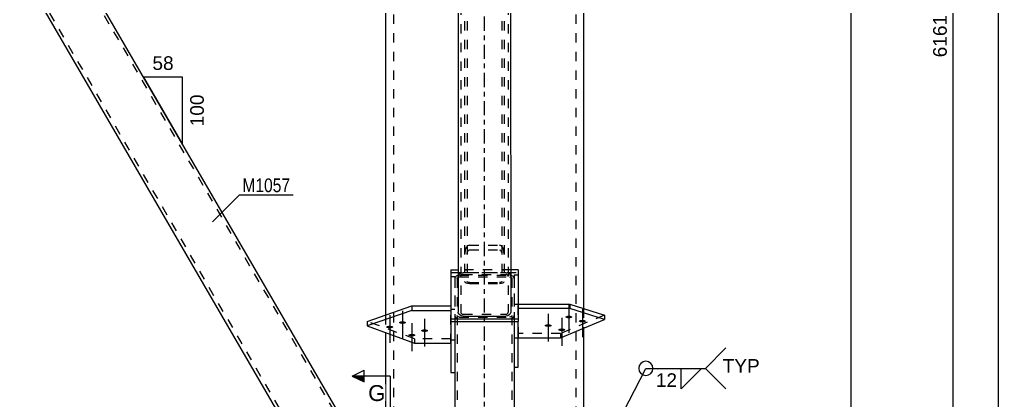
# Model space of a CAD drawing. Header units: millimetres. Extents: x -282 to 907, y -340 to 501.
# Drawn here: x -97.7 to 108, y 100.5 to 180.5 of the extents above; entities that cross this region are included whole.
import ezdxf

# ---------------------------------------------------------------- set-up
doc = ezdxf.new("R2010")
doc.units = ezdxf.units.MM
doc.linetypes.add('DXK_LINE_DOT2', pattern=[3.9198, 1.9599, -1.9599])
doc.linetypes.add('DXK_LINE_DOT3', pattern=[5.9187, 2.979, -0.9799, 0.9799, -0.9799])
doc.styles.add('Arial', font='ARIAL.TTF', dxfattribs={"height": 0.2})
doc.styles.add('Arial Narrow', font='ARIALN.TTF', dxfattribs={"height": 0.2})

# ---------------------------------------------------------------- blocks, each defined once
blk = doc.blocks.new('Part-284934793-47444 - 47433')
at = {"color": 7, "linetype": 'DXK_LINE_DOT2'}
for p, q in [((-19.17, 353.99), (-19.17, 30.17)), ((19.17, 353.99), (19.17, 30.17)), ((20.83, 119.79), (20.83, 115.66)), ((-20.83, 118.39), (-20.83, 114.74))]:
    blk.add_line(p, q, dxfattribs=at)
at = {"color": 7, "linetype": 'DXK_LINE_DOT3'}
blk.add_line((0, 30.17), (0, 353.99), dxfattribs=at)
at = {"color": 2, "linetype": 'Continuous'}
for p, q in [((-20.83, 345.42), (-20.83, 118.39)), ((20.83, 345.61), (20.83, 119.79)), ((20.83, 115.66), (20.83, 70.34)), ((-20.83, 114.74), (-20.83, 71.64))]:
    blk.add_line(p, q, dxfattribs=at)
blk = doc.blocks.new('Part-284934793-47438 - 47433')
at = {"color": 7, "linetype": 'DXK_LINE_DOT2'}
for p, q in [((-4.18, 340.87), (-4.18, 125.44)), ((-3.68, 340.87), (-3.68, 125.44)), ((3.65, 340.87), (3.65, 125.44)), ((4.15, 340.87), (4.15, 125.44)), ((-4.1, 131.9), (-4.18, 131.17)), ((-3.18, 133.08), (-3.56, 132.94)), ((-3.37, 132.05), (-3.18, 132.13)), ((-3.18, 133.08), (3.15, 133.08)), ((-3.18, 132.13), (3.15, 132.13)), ((3.53, 132.94), (3.15, 133.08)), ((3.15, 132.13), (3.34, 132.05)), ((4.15, 131.17), (4.08, 131.9)), ((-3.68, 131.17), (-3.64, 131.54)), ((3.61, 131.54), (3.65, 131.17)), ((-4.18, 127.9), (-3.68, 127.9)), ((3.65, 127.9), (4.15, 127.9)), ((-4.18, 127.39), (-3.68, 127.39)), ((-4.18, 127.37), (-3.68, 127.37)), ((-4.18, 126.8), (-3.68, 126.8)), ((3.65, 127.39), (4.15, 127.39)), ((3.65, 127.37), (4.15, 127.37)), ((3.65, 126.8), (4.15, 126.8)), ((-4.18, 125.44), (-4.1, 125.3)), ((-4.1, 125.3), (-3.89, 125.18)), ((-3.89, 125.18), (-3.56, 125.1)), ((-3.64, 125.37), (-3.68, 125.44)), ((-3.53, 125.31), (-3.64, 125.37)), ((-3.56, 125.1), (-3.18, 125.07)), ((-3.37, 125.27), (-3.53, 125.31)), ((-3.18, 125.26), (-3.37, 125.27)), ((-3.18, 125.26), (3.15, 125.26)), ((-3.18, 125.07), (3.15, 125.07)), ((3.34, 125.27), (3.15, 125.26)), ((3.15, 125.07), (3.53, 125.1)), ((3.51, 125.31), (3.34, 125.27)), ((3.61, 125.37), (3.51, 125.31)), ((3.53, 125.1), (3.86, 125.18)), ((3.65, 125.44), (3.61, 125.37)), ((3.86, 125.18), (4.08, 125.3)), ((4.08, 125.3), (4.15, 125.44))]:
    blk.add_line(p, q, dxfattribs=at)
for centre, radius, start, end in [((-2.31, 131.62), 1.82, 133.6406, 171.1953), ((-2.75, 131.4), 0.908, 133.6406, 171.1953), ((2.72, 131.4), 0.908, 8.8057, 46.3604), ((2.28, 131.62), 1.82, 8.8057, 46.3604)]:
    blk.add_arc(centre, radius, start, end, dxfattribs=at)
blk = doc.blocks.new('Part-284934793-47464 - 47433')
at = {"color": 2, "linetype": 'Continuous'}
for p, q in [((-7.1, 127.9), (-7.1, 117.09)), ((-7.1, 127.9), (-5.51, 127.9)), ((7.07, 127.9), (5.49, 127.9)), ((7.07, 127.9), (7.07, 117.09)), ((-7.1, 117.6), (7.07, 117.6)), ((-7.1, 117.09), (7.07, 117.09))]:
    blk.add_line(p, q, dxfattribs=at)
at = {"color": 7, "linetype": 'DXK_LINE_DOT2'}
for p, q in [((5.49, 127.9), (-5.51, 127.9)), ((-7.1, 127.39), (7.07, 127.39))]:
    blk.add_line(p, q, dxfattribs=at)
blk = doc.blocks.new('Part-284934793-47519 - 47433')
at = {"color": 7, "linetype": 'DXK_LINE_DOT2'}
for p, q in [((-6.26, 126.48), (-7.1, 126.48)), ((-7.1, 126.48), (-7.1, 117.09)), ((-6.26, 126.48), (-6.26, 115)), ((-6.26, 119.6), (-7.1, 119.6))]:
    blk.add_line(p, q, dxfattribs=at)
at = {"color": 2, "linetype": 'Continuous'}
for p, q in [((-7.1, 117.09), (-7.1, 106.37)), ((-7.1, 113.25), (-6.26, 113.25)), ((-6.26, 115), (-6.26, 106.37)), ((-7.1, 106.37), (-6.26, 106.37))]:
    blk.add_line(p, q, dxfattribs=at)
blk = doc.blocks.new('Part-284934793-47523 - 47433')
at = {"color": 7, "linetype": 'DXK_LINE_DOT2'}
for p, q in [((6.24, 126.86), (6.24, 115.34)), ((6.24, 126.86), (7.07, 126.86)), ((7.07, 126.86), (7.07, 117.09)), ((6.24, 120.72), (7.07, 120.72))]:
    blk.add_line(p, q, dxfattribs=at)
at = {"color": 2, "linetype": 'Continuous'}
for p, q in [((6.24, 115.34), (6.24, 107.49)), ((7.07, 107.49), (7.07, 117.09)), ((6.24, 113.63), (7.07, 113.63)), ((6.24, 107.49), (7.07, 107.49))]:
    blk.add_line(p, q, dxfattribs=at)
blk = doc.blocks.new('Part-284934793-47539 - 47433')
at = {"color": 2, "linetype": 'Continuous'}
for p, q in [((-5.52, 402.93), (-5.51, 119.03)), ((5.48, 402.93), (5.49, 119.03)), ((-5.44, 118.71), (-5.51, 119.03)), ((-5.22, 118.44), (-5.44, 118.71)), ((-4.9, 118.26), (-5.22, 118.44)), ((-4.51, 118.19), (-4.9, 118.26)), ((-4.51, 118.19), (4.49, 118.19)), ((4.87, 118.26), (4.49, 118.19)), ((5.19, 118.44), (4.87, 118.26)), ((5.41, 118.71), (5.19, 118.44)), ((5.49, 119.03), (5.41, 118.71))]:
    blk.add_line(p, q, dxfattribs=at)
at = {"color": 7, "linetype": 'DXK_LINE_DOT2'}
for p, q in [((-5.02, 402.93), (-5.01, 119.03)), ((4.98, 402.93), (4.99, 119.03)), ((-5.51, 126.54), (-5.44, 126.85)), ((-5.44, 126.85), (-5.22, 127.13)), ((-5.22, 127.13), (-4.9, 127.31)), ((-4.98, 126.7), (-5.01, 126.54)), ((-4.87, 126.83), (-4.98, 126.7)), ((-4.9, 127.31), (-4.51, 127.37)), ((-4.71, 126.92), (-4.87, 126.83)), ((-4.51, 126.95), (-4.71, 126.92)), ((-4.51, 127.37), (4.49, 127.37)), ((-4.51, 126.95), (4.49, 126.95)), ((4.49, 127.37), (4.87, 127.31)), ((4.68, 126.92), (4.49, 126.95)), ((4.84, 126.83), (4.68, 126.92)), ((4.95, 126.7), (4.84, 126.83)), ((4.87, 127.31), (5.19, 127.13)), ((4.99, 126.54), (4.95, 126.7)), ((5.19, 127.13), (5.41, 126.85)), ((5.41, 126.85), (5.49, 126.54)), ((-5.01, 119.03), (-4.98, 118.87)), ((-4.98, 118.87), (-4.87, 118.73)), ((-4.87, 118.73), (-4.71, 118.64)), ((-4.71, 118.64), (-4.51, 118.61)), ((-4.51, 118.61), (4.49, 118.61)), ((4.49, 118.61), (4.68, 118.64)), ((4.68, 118.64), (4.84, 118.73)), ((4.84, 118.73), (4.95, 118.87)), ((4.95, 118.87), (4.99, 119.03))]:
    blk.add_line(p, q, dxfattribs=at)
blk = doc.blocks.new('Part-284934793-47540 - 47433')
at = {"color": 7, "linetype": 'DXK_LINE_DOT2'}
for p, q in [((-6.19, 126.35), (-6.26, 126.07)), ((-6.26, 126.07), (-6.26, 117.09)), ((-5.97, 126.58), (-6.19, 126.35)), ((-5.65, 126.74), (-5.97, 126.58)), ((-5.76, 126.07), (-5.73, 126.21)), ((-5.76, 126.07), (-5.76, 62.94)), ((-5.73, 126.21), (-5.62, 126.32)), ((-5.26, 126.8), (-5.65, 126.74)), ((-5.62, 126.32), (-5.46, 126.4)), ((-5.46, 126.4), (-5.26, 126.43)), ((-5.26, 126.8), (5.24, 126.8)), ((-5.26, 126.43), (5.24, 126.43)), ((5.62, 126.74), (5.24, 126.8)), ((5.24, 126.43), (5.43, 126.4)), ((5.43, 126.4), (5.59, 126.32)), ((5.59, 126.32), (5.7, 126.21)), ((5.94, 126.58), (5.62, 126.74)), ((5.7, 126.21), (5.74, 126.07)), ((5.74, 126.07), (5.74, 62.94)), ((6.16, 126.35), (5.94, 126.58)), ((6.24, 126.07), (6.16, 126.35)), ((6.24, 126.07), (6.24, 117.09)), ((-6.26, 118.36), (-6.19, 118.08)), ((-6.19, 118.08), (-5.97, 117.84)), ((-5.97, 117.84), (-5.65, 117.68)), ((-5.73, 118.22), (-5.76, 118.36)), ((-5.62, 118.1), (-5.73, 118.22)), ((-5.65, 117.68), (-5.26, 117.62)), ((-5.46, 118.02), (-5.62, 118.1)), ((-5.26, 117.99), (-5.46, 118.02)), ((-5.26, 117.99), (5.24, 117.99)), ((-5.26, 117.62), (5.24, 117.62)), ((5.43, 118.02), (5.24, 117.99)), ((5.24, 117.62), (5.62, 117.68)), ((5.59, 118.1), (5.43, 118.02)), ((5.7, 118.22), (5.59, 118.1)), ((5.62, 117.68), (5.94, 117.84)), ((5.74, 118.36), (5.7, 118.22)), ((5.94, 117.84), (6.16, 118.08)), ((6.16, 118.08), (6.24, 118.36)), ((6.24, 115.34), (6.24, 107.49)), ((-6.26, 115), (-6.26, 106.37)), ((-6.26, 74.19), (-6.19, 74.6)), ((-5.73, 74.39), (-5.76, 74.19)), ((-5.62, 74.57), (-5.73, 74.39)), ((-5.65, 75.18), (-5.26, 75.26)), ((-5.46, 74.68), (-5.62, 74.57)), ((-5.26, 74.72), (-5.46, 74.68)), ((-5.26, 75.26), (5.24, 75.26)), ((-5.26, 74.72), (5.24, 74.72)), ((5.24, 75.26), (5.62, 75.18)), ((5.43, 74.68), (5.24, 74.72)), ((5.59, 74.57), (5.43, 74.68)), ((5.7, 74.39), (5.59, 74.57)), ((5.74, 74.19), (5.7, 74.39)), ((6.16, 74.6), (6.24, 74.19)), ((-5.76, 62.94), (-5.73, 62.74)), ((-5.73, 62.74), (-5.62, 62.57)), ((-5.62, 62.57), (-5.46, 62.45)), ((-5.46, 62.45), (-5.26, 62.41)), ((-5.26, 62.41), (5.24, 62.41)), ((5.24, 62.41), (5.43, 62.45)), ((5.43, 62.45), (5.59, 62.57)), ((5.59, 62.57), (5.7, 62.74)), ((5.7, 62.74), (5.74, 62.94))]:
    blk.add_line(p, q, dxfattribs=at)
at = {"color": 2, "linetype": 'Continuous'}
for p, q in [((-6.26, 117.09), (-6.26, 115)), ((6.24, 117.09), (6.24, 115.34)), ((6.24, 107.49), (6.24, 62.94)), ((-6.26, 106.37), (-6.26, 62.94)), ((-6.19, 62.53), (-6.26, 62.94)), ((-5.26, 61.87), (-5.65, 61.95)), ((-5.26, 61.87), (5.24, 61.87)), ((5.62, 61.95), (5.24, 61.87)), ((6.24, 62.94), (6.16, 62.53))]:
    blk.add_line(p, q, dxfattribs=at)
at = {"color": 7, "linetype": 'DXK_LINE_DOT2'}
for centre, start, end in [((-5.22, 74.23), 114.5033, 159.409), ((5.19, 74.23), 20.5921, 65.4977)]:
    blk.add_arc(centre, 1.04, start, end, dxfattribs=at)
at = {"color": 2, "linetype": 'Continuous'}
for centre, start, end in [((-5.22, 62.9), 200.5921, 245.4977), ((5.19, 62.9), 294.5033, 339.409)]:
    blk.add_arc(centre, 1.04, start, end, dxfattribs=at)
blk = doc.blocks.new('Part-284934793-47543 - 47433')
at = {"color": 2, "linetype": 'Continuous'}
for p, q in [((-91.36, 202.3), (-97.72, 191.36)), ((-21.33, 81.89), (-91.36, 202.3)), ((-97.72, 191.36), (-34.06, 81.89))]:
    blk.add_line(p, q, dxfattribs=at)
at = {"color": 7, "linetype": 'DXK_LINE_DOT2'}
for p, q in [((-91.74, 201.64), (-22.11, 81.89)), ((-97.34, 192.02), (-97.31, 192.08)), ((-97.34, 192.02), (-33.29, 81.89)), ((-34.06, 81.89), (-21.33, 81.89))]:
    blk.add_line(p, q, dxfattribs=at)
blk = doc.blocks.new('Part-284934793-47553 - 47433')
at = {"color": 2, "linetype": 'Continuous'}
for p, q in [((-24.65, 117.06), (-15.26, 120.34)), ((-15.26, 119.4), (-24.65, 116.13)), ((-15.26, 120.34), (-7.1, 120.34)), ((-15.26, 120.34), (-15.26, 119.4)), ((-15.26, 119.4), (-7.1, 119.4)), ((-24.65, 117.06), (-24.65, 116.13)), ((-24.65, 116.13), (-14.72, 112.52)), ((-14.72, 112.52), (-7.1, 112.52))]:
    blk.add_line(p, q, dxfattribs=at)
at = {"color": 7, "linetype": 'DXK_LINE_DOT2'}
for p, q in [((-7.1, 120.34), (-7.1, 113.45)), ((-7.1, 120.34), (-7.1, 119.4)), ((-7.1, 112.52), (-7.1, 119.4)), ((-14.72, 113.45), (-24.65, 117.06)), ((-7.1, 113.45), (-14.72, 113.45)), ((-14.72, 113.45), (-14.72, 112.52)), ((-7.1, 113.45), (-7.1, 112.52))]:
    blk.add_line(p, q, dxfattribs=at)
blk = doc.blocks.new('Part-284934793-47555 - 47433')
at = {"color": 2, "linetype": 'Continuous'}
for p, q in [((7.07, 120.71), (17.9, 120.71)), ((17.9, 119.78), (7.07, 119.78)), ((17.9, 120.71), (25.22, 118.41)), ((17.9, 120.71), (17.9, 119.78)), ((25.22, 117.47), (17.9, 119.78)), ((15.97, 113.64), (25.22, 117.47)), ((25.22, 118.41), (25.22, 117.47)), ((7.07, 113.64), (15.97, 113.64))]:
    blk.add_line(p, q, dxfattribs=at)
at = {"color": 7, "linetype": 'DXK_LINE_DOT2'}
for p, q in [((7.07, 114.58), (7.07, 120.71)), ((7.07, 120.71), (7.07, 119.78)), ((7.07, 119.78), (7.07, 113.64)), ((25.22, 118.41), (15.97, 114.57)), ((15.97, 114.57), (7.07, 114.58)), ((7.07, 114.58), (7.07, 113.64)), ((15.97, 114.57), (15.97, 113.64))]:
    blk.add_line(p, q, dxfattribs=at)
blk = doc.blocks.new('Bolt-284934793-47582 - 47433')
at = {"linetype": 'Continuous'}
for points in [[(-19.94, 116.17), (-19.78, 116.16), (-19.63, 116.15), (-19.5, 116.12), (-19.38, 116.08), (-19.29, 116.04), (-19.23, 115.99), (-19.19, 115.93), (-19.19, 115.87), (-19.23, 115.82), (-19.29, 115.77), (-19.38, 115.72), (-19.5, 115.69), (-19.63, 115.66), (-19.78, 115.64), (-19.94, 115.63), (-20.1, 115.64), (-20.24, 115.66), (-20.38, 115.69), (-20.5, 115.72), (-20.59, 115.77), (-20.65, 115.82), (-20.68, 115.87), (-20.68, 115.93), (-20.65, 115.99), (-20.59, 116.04), (-20.5, 116.08), (-20.38, 116.12), (-20.24, 116.15), (-20.1, 116.16)], [(-17.26, 117.11), (-17.11, 117.1), (-16.96, 117.09), (-16.82, 117.06), (-16.71, 117.02), (-16.61, 116.98), (-16.55, 116.92), (-16.52, 116.87), (-16.52, 116.81), (-16.55, 116.76), (-16.61, 116.71), (-16.71, 116.66), (-16.82, 116.62), (-16.96, 116.6), (-17.11, 116.58), (-17.26, 116.57), (-17.42, 116.58), (-17.57, 116.6), (-17.71, 116.62), (-17.82, 116.66), (-17.91, 116.71), (-17.98, 116.76), (-18.01, 116.81), (-18.01, 116.87), (-17.98, 116.92), (-17.91, 116.98), (-17.82, 117.02), (-17.71, 117.06), (-17.57, 117.09), (-17.42, 117.1)], [(-12.59, 115.41), (-12.44, 115.4), (-12.29, 115.39), (-12.15, 115.36), (-12.03, 115.32), (-11.94, 115.28), (-11.88, 115.22), (-11.85, 115.17), (-11.85, 115.11), (-11.88, 115.06), (-11.94, 115.01), (-12.03, 114.96), (-12.15, 114.92), (-12.29, 114.9), (-12.44, 114.88), (-12.59, 114.87), (-12.75, 114.88), (-12.9, 114.9), (-13.03, 114.92), (-13.15, 114.96), (-13.24, 115.01), (-13.3, 115.06), (-13.34, 115.11), (-13.34, 115.17), (-13.3, 115.22), (-13.24, 115.28), (-13.15, 115.32), (-13.03, 115.36), (-12.9, 115.39), (-12.75, 115.4)], [(-15.27, 114.47), (-15.11, 114.46), (-14.96, 114.45), (-14.83, 114.42), (-14.71, 114.38), (-14.62, 114.34), (-14.55, 114.29), (-14.52, 114.23), (-14.52, 114.17), (-14.55, 114.12), (-14.62, 114.07), (-14.71, 114.02), (-14.83, 113.99), (-14.96, 113.96), (-15.11, 113.94), (-15.27, 113.93), (-15.42, 113.94), (-15.57, 113.96), (-15.71, 113.99), (-15.82, 114.02), (-15.92, 114.07), (-15.98, 114.12), (-16.01, 114.17), (-16.01, 114.23), (-15.98, 114.29), (-15.92, 114.34), (-15.82, 114.38), (-15.71, 114.42), (-15.57, 114.45), (-15.42, 114.46)]]:
    blk.add_hatch(color=1, dxfattribs=at).paths.add_polyline_path(points)
at = {"color": 1, "linetype": 'Continuous'}
for p, q in [((-17.26, 119.33), (-17.26, 113.49)), ((-19.94, 118.39), (-19.94, 112.56)), ((-12.59, 117.63), (-12.59, 111.79)), ((-15.27, 116.69), (-15.27, 110.86))]:
    blk.add_line(p, q, dxfattribs=at)
blk = doc.blocks.new('Bolt-284934793-47584 - 47433')
at = {"linetype": 'Continuous'}
for points in [[(17.72, 118.28), (17.87, 118.28), (18.02, 118.26), (18.16, 118.23), (18.27, 118.19), (18.37, 118.15), (18.43, 118.1), (18.46, 118.04), (18.46, 117.99), (18.43, 117.93), (18.37, 117.88), (18.27, 117.84), (18.16, 117.8), (18.02, 117.77), (17.87, 117.75), (17.72, 117.75), (17.56, 117.75), (17.41, 117.77), (17.28, 117.8), (17.16, 117.84), (17.07, 117.88), (17, 117.93), (16.97, 117.99), (16.97, 118.04), (17, 118.1), (17.07, 118.15), (17.16, 118.19), (17.28, 118.23), (17.41, 118.26), (17.56, 118.28)], [(20.56, 117.41), (20.71, 117.4), (20.86, 117.39), (21, 117.36), (21.12, 117.32), (21.21, 117.27), (21.27, 117.22), (21.3, 117.17), (21.3, 117.11), (21.27, 117.06), (21.21, 117.01), (21.12, 116.96), (21, 116.92), (20.86, 116.9), (20.71, 116.88), (20.56, 116.87), (20.4, 116.88), (20.25, 116.9), (20.12, 116.92), (20, 116.96), (19.91, 117.01), (19.85, 117.06), (19.81, 117.11), (19.81, 117.17), (19.85, 117.22), (19.91, 117.27), (20, 117.32), (20.12, 117.36), (20.25, 117.39), (20.4, 117.4)], [(13.37, 116.48), (13.52, 116.47), (13.67, 116.46), (13.81, 116.43), (13.92, 116.39), (14.02, 116.35), (14.08, 116.29), (14.11, 116.24), (14.11, 116.18), (14.08, 116.13), (14.02, 116.08), (13.92, 116.03), (13.81, 115.99), (13.67, 115.97), (13.52, 115.95), (13.37, 115.94), (13.21, 115.95), (13.06, 115.97), (12.93, 115.99), (12.81, 116.03), (12.72, 116.08), (12.65, 116.13), (12.62, 116.18), (12.62, 116.24), (12.65, 116.29), (12.72, 116.35), (12.81, 116.39), (12.93, 116.43), (13.06, 116.46), (13.21, 116.47)], [(16.21, 115.6), (16.36, 115.6), (16.51, 115.58), (16.65, 115.55), (16.77, 115.52), (16.86, 115.47), (16.92, 115.42), (16.95, 115.36), (16.95, 115.31), (16.92, 115.25), (16.86, 115.2), (16.77, 115.16), (16.65, 115.12), (16.51, 115.09), (16.36, 115.07), (16.21, 115.07), (16.05, 115.07), (15.9, 115.09), (15.77, 115.12), (15.65, 115.16), (15.56, 115.2), (15.49, 115.25), (15.46, 115.31), (15.46, 115.36), (15.49, 115.42), (15.56, 115.47), (15.65, 115.52), (15.77, 115.55), (15.9, 115.58), (16.05, 115.6)]]:
    blk.add_hatch(color=1, dxfattribs=at).paths.add_polyline_path(points)
at = {"color": 1, "linetype": 'Continuous'}
for p, q in [((17.72, 120.51), (17.72, 114.67)), ((20.56, 119.63), (20.56, 113.79)), ((13.37, 118.7), (13.37, 112.86)), ((16.21, 117.83), (16.21, 111.99))]:
    blk.add_line(p, q, dxfattribs=at)
blk = doc.blocks.new('StraightDimension-284934793-55153 - 47433')
at = {"color": 7, "linetype": 'Continuous'}
blk.add_line((77.08, 86.06), (77.08, 322.72), dxfattribs=at)
blk = doc.blocks.new('StraightDimension-284934793-55297 - 47433')
at = {"color": 7, "linetype": 'Continuous'}
blk.add_line((108, -2.08), (108, 437.17), dxfattribs=at)
blk = doc.blocks.new('StraightDimension-284934793-55273 - 47433')
at = {"color": 7, "linetype": 'Continuous'}
blk.add_line((98.49, 0), (98.49, 353.99), dxfattribs=at)
at = {"color": 0}
blk.add_wipeout([(97.74, 182.04), (93.54, 182.04), (93.54, 171.95), (97.74, 171.95)], dxfattribs=at)
at = {"color": 3, "style": 'Arial'}
blk.add_text('6161', height=2.865, rotation=90.0002, dxfattribs=at).set_placement((97.14, 172.55))
blk = doc.blocks.new('AngleDimension-284934793-56254 - 47433')
at = {"color": 7, "linetype": 'Continuous'}
for p, q in [((-68.51, 163.01), (-71.64, 168.4)), ((-63.5, 168.4), (-71.64, 168.4)), ((-63.5, 154.4), (-71.64, 168.4)), ((-63.5, 154.4), (-63.5, 168.4))]:
    blk.add_line(p, q, dxfattribs=at)
at = {"color": 0}
for points in [[(-64.75, 169.3), (-64.75, 173.5), (-70.4, 173.5), (-70.4, 169.3)], [(-58.4, 165.34), (-62.6, 165.34), (-62.6, 157.46), (-58.4, 157.46)]]:
    blk.add_wipeout(points, dxfattribs=at)
at = {"color": 3, "style": 'Arial'}
blk.add_text('58', height=2.865, dxfattribs=at).set_placement((-69.8, 169.9))
blk.add_text('100', height=2.865, rotation=90.0002, dxfattribs=at).set_placement((-59, 158.06))
blk = doc.blocks.new('Mark-284934793-55412 - 47433')
at = {"color": 0}
blk.add_wipeout([(-40.84, 144.24), (-40.84, 147.24), (-50.9, 147.24), (-50.9, 144.24)], dxfattribs=at)
blk.add_wipeout([(-40.84, 144.24), (-40.84, 147.24), (-50.9, 147.24), (-50.9, 144.24)], dxfattribs=at)
at = {"color": 30, "linetype": 'Continuous'}
for p, q in [((-57.15, 137.99), (-51.5, 143.64)), ((-51.5, 143.64), (-40.24, 143.64))]:
    blk.add_line(p, q, dxfattribs=at)
at = {"color": 3, "style": 'Arial Narrow'}
blk.add_text('M1057', height=2.863, dxfattribs=at).set_placement((-50.9, 144.24))
blk = doc.blocks.new('WeldMark-284934793-56267 - 47433')
at = {"linetype": 'Continuous'}
blk.add_hatch(color=30, dxfattribs=at).paths.add_polyline_path([(22.87, 84.21), (20.83, 81.89), (21.54, 84.9)])
at = {"color": 3, "linetype": 'Continuous'}
for q in [(50.74, 111.51), (50.74, 102.94)]:
    blk.add_line((46.45, 107.22), q, dxfattribs=at)
at = {"color": 30, "linetype": 'Continuous'}
blk.add_line((20.83, 81.89), (33.9, 107.22), dxfattribs=at)
at = {"color": 3, "linetype": 'Continuous'}
blk.add_arc((33.9, 107.22), 1.5, 90, 270, dxfattribs=at)
at = {"color": 0}
blk.add_wipeout([(40.65, 103.12), (40.65, 106.52), (35.8, 106.52), (35.8, 103.12)], dxfattribs=at)
at = {"color": 30, "linetype": 'Continuous'}
blk.add_line((33.9, 107.22), (46.45, 107.22), dxfattribs=at)
at = {"color": 3, "linetype": 'Continuous'}
for p, q in [((41.31, 107.22), (45.59, 107.22)), ((45.59, 107.22), (41.31, 102.94)), ((41.31, 102.94), (41.31, 107.22))]:
    blk.add_line(p, q, dxfattribs=at)
blk.add_arc((33.9, 107.22), 1.5, 270, 90, dxfattribs=at)
at = {"color": 3, "style": 'Arial'}
blk.add_text('12', height=2.865, dxfattribs=at).set_placement((36, 103.32))
at = {"color": 0, "linetype": 'Continuous'}
blk.add_wipeout([(57.83, 106.32), (57.83, 109.32), (50.05, 109.32), (50.05, 106.32)], dxfattribs=at)
blk.add_wipeout([(57.83, 106.32), (57.83, 109.32), (50.05, 109.32), (50.05, 106.32)], dxfattribs=at)
at = {"color": 3, "linetype": 'Continuous', "style": 'Arial'}
blk.add_text('TYP', height=2.865, dxfattribs=at).set_placement((50.05, 106.32))
blk = doc.blocks.new('SectionMark-284934793-62097 - 47433')
at = {"color": 6, "linetype": 'Continuous'}
for p, q in [((-27.83, 105.62), (-25.33, 106.87)), ((-19.83, 105.62), (-27.83, 105.62)), ((-19.83, 47.28), (-27.83, 47.28)), ((-25.33, 46.03), (-27.83, 47.28))]:
    blk.add_line(p, q, dxfattribs=at)
at = {"color": 0, "linetype": 'Continuous'}
for points in [[(-20.83, 100.37), (-20.83, 103.87), (-24.46, 103.87), (-24.46, 100.37)], [(-20.83, 49.03), (-20.83, 52.53), (-24.46, 52.53), (-24.46, 49.03)]]:
    blk.add_wipeout(points, dxfattribs=at)
at = {"linetype": 'Continuous'}
for points in [[(-25.33, 105.62), (-25.33, 104.37), (-27.83, 105.62)], [(-25.33, 48.53), (-25.33, 47.28), (-27.83, 47.28)]]:
    blk.add_hatch(color=6, dxfattribs=at).paths.add_polyline_path(points)
at = {"color": 6, "linetype": 'Continuous'}
for p, q in [((-27.83, 105.62), (-25.33, 104.37)), ((-25.33, 104.37), (-25.33, 106.87)), ((-19.83, 105.62), (-19.83, 97.62)), ((-19.83, 47.28), (-19.83, 55.28)), ((-27.83, 47.28), (-25.33, 48.53)), ((-25.33, 48.53), (-25.33, 46.03))]:
    blk.add_line(p, q, dxfattribs=at)
at = {"color": 3, "linetype": 'Continuous', "style": 'Arial'}
for p in [(-24.46, 100.37), (-24.46, 49.03)]:
    blk.add_text('G', height=3.34, dxfattribs=at).set_placement(p)

msp = doc.modelspace()

# ---------------------------------------------------------------- block references
for name in ['Part-284934793-47539 - 47433', 'Part-284934793-47444 - 47433', 'Part-284934793-47438 - 47433', 'StraightDimension-284934793-55153 - 47433', 'Part-284934793-47543 - 47433', 'Part-284934793-47464 - 47433', 'Part-284934793-47519 - 47433', 'Part-284934793-47540 - 47433', 'Part-284934793-47523 - 47433', 'Part-284934793-47553 - 47433', 'Bolt-284934793-47582 - 47433', 'Part-284934793-47555 - 47433', 'Bolt-284934793-47584 - 47433']:
    msp.add_blockref(name, (0, 0))

# ---------------------------------------------------------------- next in the draw order: block references
for name in ['StraightDimension-284934793-55297 - 47433', 'AngleDimension-284934793-56254 - 47433', 'Mark-284934793-55412 - 47433', 'SectionMark-284934793-62097 - 47433']:
    msp.add_blockref(name, (0, 0))

# ---------------------------------------------------------------- next in the draw order: block references
msp.add_blockref('StraightDimension-284934793-55273 - 47433', (0, 0))

# ---------------------------------------------------------------- next in the draw order: block references
msp.add_blockref('WeldMark-284934793-56267 - 47433', (0, 0))

doc.saveas('drawing.dxf')
